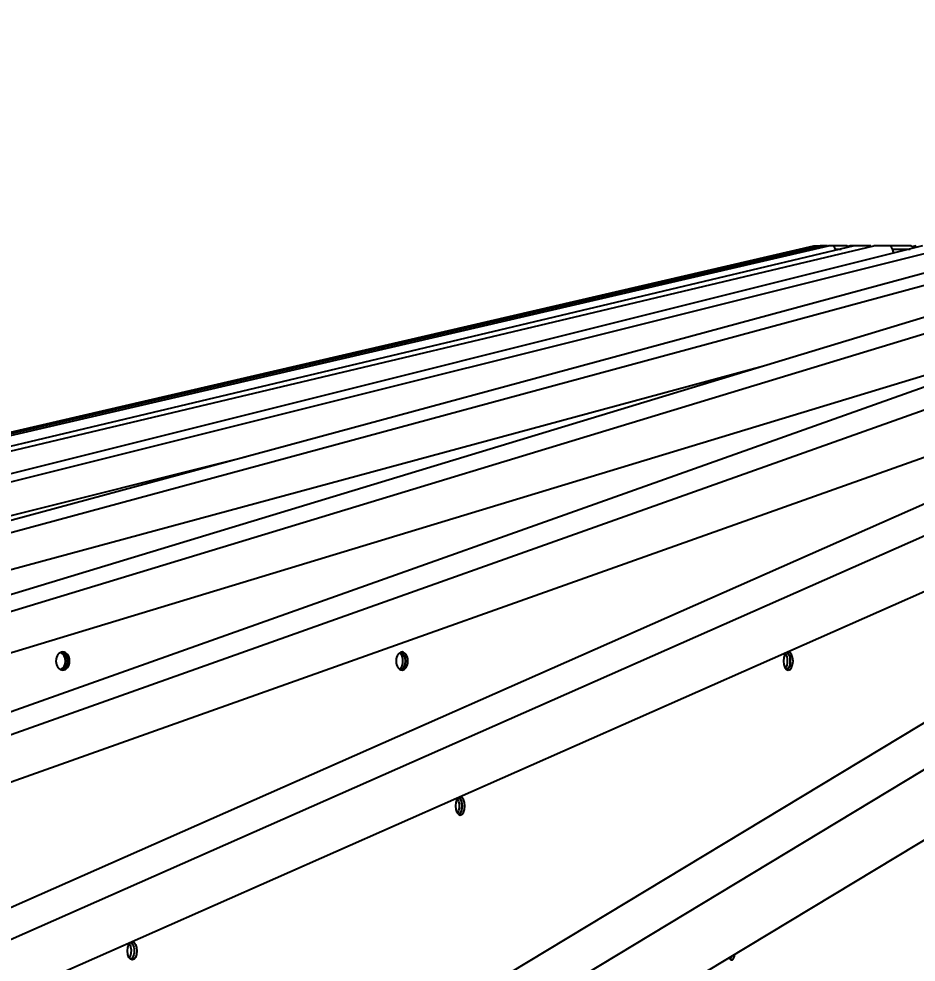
# Model space of a CAD drawing. Header units: millimetres. Extents: x -272986 to 200319, y -34579 to 49604.
# Drawn here: x 6019 to 6715, y 14897 to 15628 of the extents above; entities that cross this region are included whole.
import ezdxf
from ezdxf import colors
from ezdxf.entities.mleader import LeaderData, LeaderLine
from ezdxf.math import Vec2, Vec3

# ---------------------------------------------------------------- set-up
doc = ezdxf.new("R2010")
doc.units = ezdxf.units.MM
doc.layers.get('Defpoints').update_dxf_attribs({"color": 9})
for name, color, linetype in [('X 3001 D', 5, 'Continuous'), ('X 4001 T', 7, 'Continuous'), ('X 5001 H', 8, 'Continuous')]:
    doc.layers.add(name, color=color, linetype=linetype)
doc.styles.add('BIT STD. 2.5', font='isocpeur.ttf', dxfattribs={"height": 2.5})
doc.styles.add('BIT STD. 3.0', font='isocpeur.ttf', dxfattribs={"height": 2.5})
doc.dimstyles.new('BIT STD. 3.0', dxfattribs={"dimtxt": 3, "dimasz": 3, "dimexe": 1, "dimexo": 0.75, "dimgap": 1, "dimtad": 1, "dimdec": 0, "dimdsep": 46, "dimtxsty": 'BIT STD. 3.0', "dimcen": 0, "dimadec": 0, "dimazin": 0, "dimtfac": 1, "dimtdec": 0, "dimtmove": 0, "dimatfit": 3, "dimfxl": 1, "dimtfill": 1, "dimlwd": -1, "dimlwe": -1, "dimarcsym": 0})

# ---------------------------------------------------------------- blocks, each defined once
blk = doc.blocks.new('A$C79477E6E')
at = {"extrusion": (0, 1, 0)}
for p, q in [((-7767.776764793532, 277.5679147976789), (-1162.485196818918, 1807.235084335995)), ((-1156.341849623404, 1807.235084336009), (-7761.633417598019, 277.5679147976971)), ((-7756.533576375725, 277.5679147976789), (-1151.242008401099, 1807.235084335993)), ((-1131.195372153747, 1807.228758430649), (-7573.842740018968, 277.5615888923367)), ((-7558.668791368349, 277.5615888923185), (-1116.021423503113, 1807.228758430634)), ((-1078.253718730291, 1807.21483543778), (-7199.617526368547, 277.5476658994667)), ((-7174.743103264827, 277.5476658994485), (-1053.379295626568, 1807.214835437764)), ((-998.8291954123815, 1807.19020800203), (-6648.18115023787, 277.5230384637161)), ((-6614.218743531343, 277.523038463698), (-964.8667887058509, 1807.190208002014)), ((-894.8935473711426, 1807.148346581194), (-5933.127855131861, 277.4811770428805)), ((-5890.913731990404, 277.4811770428623), (-852.6794242296855, 1807.148346581178)), ((-769.0347824326927, 1807.075177638051), (-5072.093393530562, 277.4080080997392)), ((-5022.667005766565, 277.408008099721), (-719.6083946686958, 1807.075177638037)), ((-624.4049511571393, 1806.93744092556), (-4086.33228155418, 277.2702713872477)), ((-4030.910670871162, 277.2702713872295), (-568.9833404741257, 1806.937440925545)), ((-464.6659342795574, 1806.64523979739), (-3000.21784362329, 276.9780702590779)), ((-2940.165674010052, 276.9780702590597), (-404.6137646663265, 1806.645239797375)), ((-1162.478428378334, 1807.235847655395), (-1158.1631781133, 1807.235847655395)), ((-1157.385355596602, 1807.235084336009), (-1158.031802492234, 1807.085378818407)), ((-1152.019830917787, 1807.235847655391), (-1157.378587156014, 1807.235847655391)), ((-1136.573295098078, 1807.235847655393), (-1151.235239960508, 1807.235847655393)), ((-1146.019607831902, 1804.79992249343), (-1141.425135705929, 1804.79992249343)), ((-1134.300195493099, 1807.228758430649), (-1136.010191269914, 1806.822756945468)), ((-1118.294523108088, 1807.235847655391), (-1134.238841459497, 1807.235847655391)), ((-1086.997205487383, 1807.235847655395), (-1115.960069469518, 1807.235847655395)), ((-1101.562887282962, 1804.79992249343), (-1087.917625356869, 1804.79992249343)), ((-1100.690008361678, 1801.608232606473), (-1100.85966944414, 1802.363997331466)), ((-1083.343408380864, 1807.21483543778), (-1085.895814541262, 1806.577014842636)), ((-670.1178786070923, 1787.748446359687), (-4973.176489705031, 258.0812768213491)), ((-514.0410862560493, 1787.748446359685), (-3975.968416653137, 258.0812768213491)), ((-345.3068963571677, 1787.748446359687), (-2880.858805700933, 258.0812768213491)), ((-903.6368669967414, 1759.226331429445), (-5847.928452554235, 258.0812768213491)), ((-1201.647423117913, 1714.014263448998), (-6578.6850087401, 258.0812768213491)), ((-1603.747061725913, 1643.397438890415), (-7147.452506607351, 258.0812768213491))]:
    blk.add_line(p, q, dxfattribs=at)
at = {"extrusion": (0, 0, -0.9999999999999999)}
for centre, major_axis, ratio, start_param, end_param in [((-1161.357140351753, 1802.363997331466), (-1.128056467196043, 4.871087004644391), 0.0764481941873513, -0.7629532455626329, 0.01770218260201772), ((-1155.213793156396, 1802.363997332153), (-1.128056467036432, 4.871087003955182), 0.07644819418732215, 5.40122826662536e-12, 0.01770218260341692), ((-1117.200844914059, 1802.363997331464), (-1.155032227642572, 4.864761099283399), 0.2274621743040681, 0.05395355626292624, 0.4687244706282426), ((-1436.923377592517, 1372.725806647713), (-1.654526967404072e-16, -7.000000000000047), 0.5224985647159501, -4.712388980384686, 1.5707963267949)]:
    blk.add_ellipse(centre, major_axis=major_axis, ratio=ratio, start_param=start_param, end_param=end_param, dxfattribs=at)
at = {"extrusion": (0, 0, -1)}
for centre, major_axis, ratio, start_param, end_param in [((-1157.041890086719, 1802.363997331466), (-1.128056467195934, 4.871087004643918), 0.07644819418735128, 0.01770218260220032, 0.4090171891967999), ((-1150.898542891202, 1802.363997331457), (-1.12805646719752, 4.871087004650783), 0.07644819418732217, 0.01770218260213929, 0.2668834975752629), ((-1130.040339926152, 1802.363997331524), (-1.155032227628508, 4.864761099224165), 0.227462174304068, 5.172596086320787e-12, 0.05395355626332874), ((-1085.958067112759, 1802.363997331466), (-1.212175591797223, 4.85083810641594), 0.372875280785827, 0.0929095141133409, 0.9671304017937652), ((-1745.366864020802, 1485.201333819694), (3.258734983876224e-16, -7.000000000000071), 0.7604059655999826, -4.712388980384686, 1.5707963267949), ((-1746.990484141672, 1485.201333819692), (1.907363156306019e-13, 6.999999999999882), 0.7604059655999744, 0.1531119480330699, 2.988480705555875), ((-1482.115684221146, 1485.201333819692), (1.13251294677917e-16, -7.00000000000007), 0.6494480483301293, -4.712388980384686, 1.5707963267949), ((-1484.016699135191, 1485.20133381969), (-1.362243651215067e-13, 7.00000000000015), 0.6494480483301401, 0.2106343580735379, 2.930958295515372), ((-1182.36989741636, 1485.201333819692), (2.720664047227993e-16, -7.000000000000071), 0.5224985647158897, -4.712388980384686, 1.5707963267949), ((-1184.501497827299, 1485.20133381969), (-4.440892098500626e-14, 7.00000000000023), 0.5224985647158957, 0.295692208502541, 2.845900445086499), ((-1439.054978003431, 1372.725806647713), (-1.49436019114546e-13, 6.999999999999915), 0.5224985647159315, 0.2956922084988559, 2.845900445090445), ((-1693.608458179537, 1260.250279475707), (4.440892098500626e-16, 7.000000000000683), 0.5224985647159736, 0.2956922084950549, 1.11701072127639), ((-1693.608458179537, 1260.250279475709), (-3.796962744218035e-13, -7.000000000000181), 0.5224985647159734, -2.024581932313497, -0.2956922084952407), ((-1693.608458179555, 1260.250279475704), (8.881784197001252e-16, 6.999999999999995), 0.5224985647159752, 1.117010721276378, 2.845900445091986), ((-1228.695219293717, 1260.250279475709), (-1.332267629550188e-15, -7.00000000000109), 0.3826834323651161, -0.9388264222636575, -0.4457221238613774), ((-1228.695219293739, 1260.250279475702), (1.332267629550188e-15, 6.999999999997836), 0.3826834323651182, 2.202766231326719, 2.695870529725378)]:
    blk.add_ellipse(centre, major_axis=major_axis, ratio=ratio, start_param=start_param, end_param=end_param, dxfattribs=at)
for centre, major_axis, ratio, start_param, end_param in [((-1156.257299129426, 1802.363997331462), (-1.12805646719628, 4.871087004645415), 0.0764481941873536, -0.01770218260182865, 0.3080894753588683), ((-1150.113951934189, 1802.363997332603), (-1.128056466932669, 4.871087003507119), 0.07644819418732463, -0.01770218260449763, 7.199043444705566e-12), ((-1145.798701668893, 1802.363997331466), (-1.128056467196217, 4.87108700464515), 0.07644819418732463, -1.29495643185186, -0.01770218260229872), ((-1133.145163265468, 1802.363997331462), (-1.155032227643254, 4.864761099286216), 0.2274621743041144, -0.05395355626286502, 0.5422433070540326), ((-1114.866391275518, 1802.363997331588), (-1.155032227613776, 4.864761099162113), 0.2274621743040707, -0.05395355626372833, 7.321282469163748e-12), ((-1102.026896263418, 1802.363997331466), (-1.15503222764277, 4.864761099284228), 0.2274621743040707, -1.624749883057931, -0.05395355626305731), ((-1082.131232789074, 1802.363997331462), (-1.212175591797196, 4.850838106415829), 0.3728752807858288, -0.09290951411331516, 0.7178584681151337), ((-1748.614104262477, 1485.201333819692), (-4.352074256530614e-14, -7.000000000000083), 0.760405965599986, 0.3099686873856652, 2.831623966204789), ((-1746.990484141643, 1485.201333819694), (1.835198659705384e-13, -7.000000000000065), 0.7604059655999733, 0.153111948031296, 2.988480705558466), ((-1485.91771404917, 1485.20133381969), (-5.879741138414829e-13, 7.000000000000179), 0.6494480483301248, -2.710173263187411, -0.4314193904020804), ((-1484.016699135162, 1485.201333819692), (-1.391109449855321e-13, -7.000000000000012), 0.6494480483301386, 0.2106343580712919, 2.930958295518542), ((-1186.633098238159, 1485.20133381969), (-4.654054919228657e-13, 7.000000000000168), 0.5224985647159153, -2.519417403135528, -0.6221752504541007), ((-1184.501497827263, 1485.201333819692), (-4.640732242933154e-14, -7.000000000000192), 0.5224985647158938, 0.2956922084990378, 2.845900445090903), ((-1441.186578414294, 1372.725806647713), (-3.772537837676281e-13, 7.000000000000381), 0.5224985647159753, -2.519417403139276, -0.6221752504504443), ((-1439.054978003416, 1372.725806647713), (1.041389197098397e-13, -6.999999999999986), 0.5224985647159377, 0.2956922084982643, 2.845900445091799), ((-1691.476857768655, 1260.250279475707), (5.107025913275722e-15, 7.000000000000129), 0.5224985647159743, -1.117010721276394, 5.166174585903192), ((-1695.740058590436, 1260.250279475704), (1.998401444325282e-15, 6.999999999998957), 0.5224985647159752, -1.117010721276424, -0.6221752504501907), ((-1695.740058590436, 1260.250279475704), (-3.774758283725532e-13, 7.000000000000316), 0.5224985647159752, -2.519417403138279, -1.117010721276678), ((-1226.385520462445, 1260.250279475709), (-2.220446049250313e-16, -7.000000000000122), 0.3826834323651161, -0.7457192521867582, 1.199504857706424)]:
    blk.add_ellipse(centre, major_axis=major_axis, ratio=ratio, start_param=start_param, end_param=end_param)
at = {"extrusion": (0, 0, -0.9999999999999998)}
blk.add_ellipse((-1135.479616904053, 1802.363997331466), major_axis=(-1.155032227642861, 4.864761099284556), ratio=0.2274621743041123, start_param=0.05395355626295201, end_param=0.7246999051396996, dxfattribs=at)
blk = doc.blocks.new('*D706')
at = {"layer": 'Defpoints', "color": 0, "transparency": 16777216}
for p in [(15596.99999999999, 17732.44809638601), (-1.091393642127514e-10, 13630), (15596.99999999999, 13630)]:
    blk.add_point(p, dxfattribs=at)
at = {"layer": 'X 3001 D', "color": 0, "transparency": 16777216}
for p, q in [((-1.091366087574533e-10, 13675), (-1.088844877758586e-10, 17792.44809638601)), ((15596.99999999999, 13675), (15596.99999999999, 17792.44809638601)), ((179.9999999998911, 17732.44809638601), (15416.99999999999, 17732.44809638601))]:
    blk.add_line(p, q, dxfattribs=at)
for points in [[(179.9999999998911, 17762.44809638601), (179.9999999998911, 17702.44809638601), (-1.08888161716256e-10, 17732.44809638601)], [(15416.99999999999, 17762.44809638601), (15416.99999999999, 17702.44809638601), (15596.99999999999, 17732.44809638601)]]:
    blk.add_solid(points, dxfattribs=at)
at = {"layer": 'X 3001 D', "color": 0, "transparency": 16777216, "insert": (7798.499999999942, 17882.44809638601), "char_height": 150, "attachment_point": 5, "style": 'BIT STD. 3.0', "bg_fill": 3, "box_fill_scale": 1.1, "bg_fill_color": 256, "bg_fill_true_color": 13158600, "bg_fill_transparency": 0}
blk.add_mtext('INTERNAL TANK DIAMETER - %%C15597mm (20 PLATES ROUND)', dxfattribs=at)

msp = doc.modelspace()

# ---------------------------------------------------------------- block references
at = {"layer": 'X 5001 H', "color": 252}
msp.add_blockref('A$C79477E6E', (7798.499999999898, 13645), dxfattribs=at)

# ---------------------------------------------------------------- next in the draw order: dimensions: what is measured, and where the dimension line sits
at = {"layer": 'X 3001 D'}
dim = msp.add_linear_dim(base=(15596.99999999999, 17732.44809638601), p1=(-1.091393642127514e-10, 13630), p2=(15596.99999999999, 13630), text='INTERNAL TANK DIAMETER - %%C<>mm (20 PLATES ROUND)', dimstyle='BIT STD. 3.0', dxfattribs=at)
dim.commit()
dim.dimension.update_dxf_attribs({"geometry": '*D706', "text_midpoint": (7798.499999999942, 17882.44809638601)})

# ---------------------------------------------------------------- next in the draw order: leaders
at = {"layer": 'X 4001 T'}
ml = msp.add_multileader_mtext('Standard', dxfattribs=at)
ml.set_content('\\pxsm1.15;PERIMETER 2 TIER HANDRAILING TO THE FULL CIRCUMFERENCE OF THE ROOF.\\P(GALV.^I- REFER TO NOTES COLUMN)', color=256, style='BIT STD. 2.5')
ml.set_leader_properties(color=150)
ml.build(insert=Vec2(0, 0))
ml.multileader.update_dxf_attribs({"text_left_attachment_type": 2, "text_right_attachment_type": 2, "dogleg_length": 3, "arrow_head_size": 150, "scale": 60})
ctx = ml.context
ctx.base_point, ctx.scale, ctx.char_height, ctx.arrow_head_size, ctx.landing_gap_size, ctx.plane_origin = Vec3(9707.84575283472, 16572.62908057254), 60, 150, 150, 60, Vec3(14632.82418822104, 17242.74119747708)
ctx.left_attachment, ctx.right_attachment, ctx.text_align_type = 2, 2, 2
notes = []
notes.append((ctx, [(0, (1, 1, 0), (13667.84575283472, 16572.62908057254), (-1, 0), 180, [(0, [(14646.9754121014, 14800.39939443491)], 0, [])])]))
ctx.mtext.insert, ctx.mtext.width, ctx.mtext.defined_height, ctx.mtext.alignment, ctx.mtext.flow_direction = Vec3(13427.84575283472, 16967.62908057254), 3866.662103078794, 1362.970936081278, 3, 5
ctx.mtext.has_bg_fill, ctx.mtext.bg_color, ctx.mtext.bg_scale_factor, ctx.mtext.bg_transparency, ctx.mtext.use_window_bg_color = 1, -1073741824, 1.25, 0, 1
for ctx, leaders in notes:
    for number, flags, end, landing, length, lines in leaders:
        leader = LeaderData()
        leader.index, (leader.has_last_leader_line, leader.has_dogleg_vector, leader.attachment_direction) = number, flags
        leader.last_leader_point, leader.dogleg_vector, leader.dogleg_length = Vec3(end), Vec3(landing), length
        for number, points, colour, breaks in lines:
            line = LeaderLine()
            line.index, line.vertices, line.color, line.breaks = number, Vec3.list(points), colors.encode_raw_color(colour), breaks
            leader.lines.append(line)
        ctx.leaders.append(leader)

doc.saveas('drawing.dxf')
